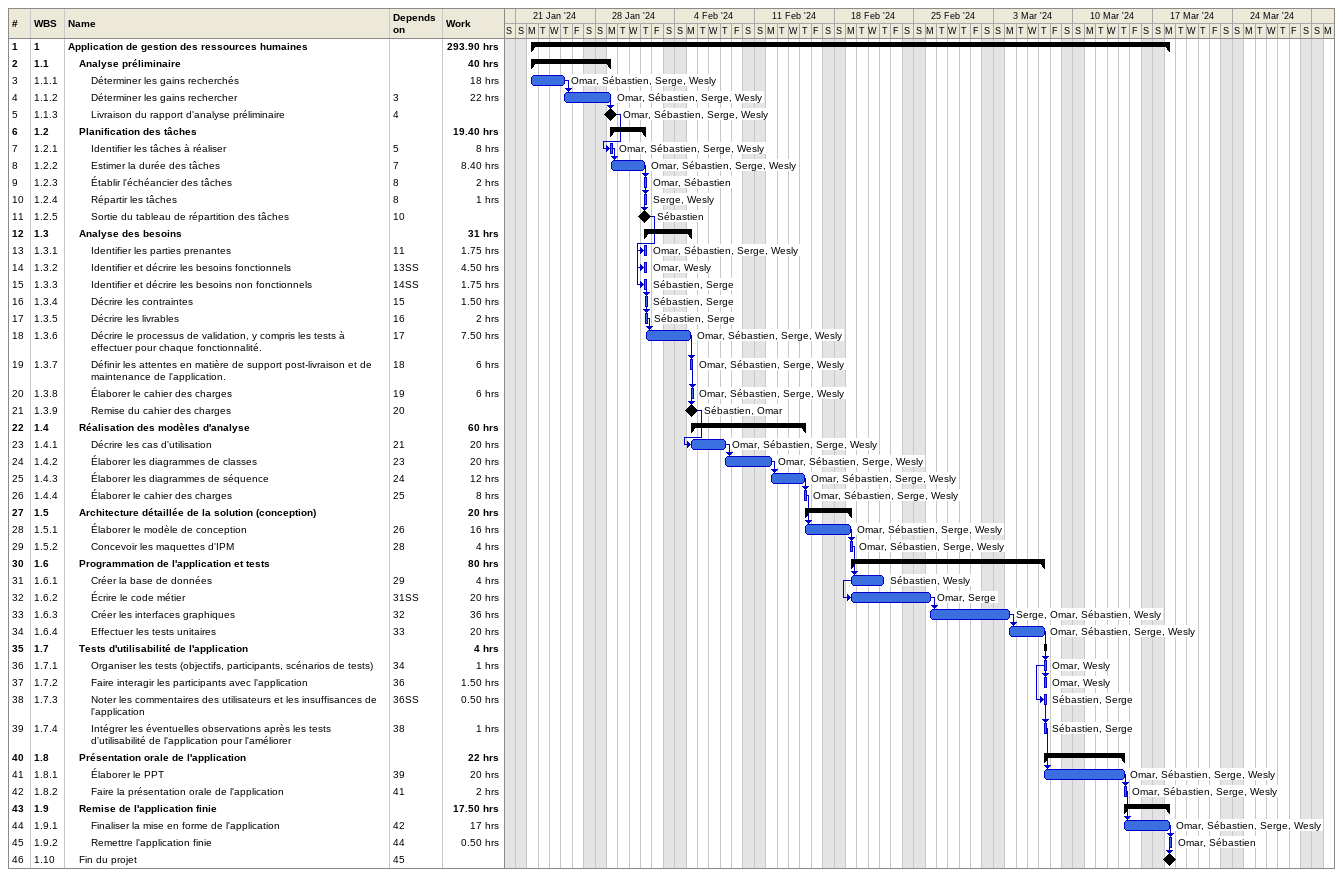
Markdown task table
| ID | WBS | Task | Start | Finish | Predecessors | Resources | Work (h) |
|---|---|---|---|---|---|---|---|
| 1 | 1 | **Application de gestion des ressources humaines** | 2024-01-22 | 2024-03-18 |  |  | 293.90 |
| 2 | 1.1 | **Analyse préliminaire** | 2024-01-22 | 2024-01-29 |  |  | 40 |
| 3 | 1.1.1 | Déterminer les gains recherchés | 2024-01-22 | 2024-01-25 |  | Omar, Sébastien, Serge, Wesly | 18 |
| 4 | 1.1.2 | Déterminer les gains rechercher | 2024-01-25 | 2024-01-29 | 3 | Omar, Sébastien, Serge, Wesly | 22 |
| 5 | 1.1.3 | Livraison du rapport d'analyse préliminaire (milestone) | 2024-01-29 | 2024-01-29 | 4 | Omar, Sébastien, Serge, Wesly |  |
| 6 | 1.2 | **Planification des tâches** | 2024-01-29 | 2024-02-01 |  |  | 19.40 |
| 7 | 1.2.1 | Identifier les tâches à réaliser | 2024-01-29 | 2024-01-29 | 5 | Omar, Sébastien, Serge, Wesly | 8 |
| 8 | 1.2.2 | Estimer la durée des tâches | 2024-01-29 | 2024-02-01 | 7 | Omar, Sébastien, Serge, Wesly | 8.40 |
| 9 | 1.2.3 | Établir l'échéancier des tâches | 2024-02-01 | 2024-02-01 | 8 | Omar, Sébastien | 2 |
| 10 | 1.2.4 | Répartir les tâches | 2024-02-01 | 2024-02-01 | 8 | Serge, Wesly | 1 |
| 11 | 1.2.5 | Sortie du tableau de répartition des tâches (milestone) | 2024-02-01 | 2024-02-01 | 10 | Sébastien |  |
| 12 | 1.3 | **Analyse des besoins** | 2024-02-01 | 2024-02-05 |  |  | 31 |
| 13 | 1.3.1 | Identifier les parties prenantes | 2024-02-01 | 2024-02-01 | 11 | Omar, Sébastien, Serge, Wesly | 1.75 |
| 14 | 1.3.2 | Identifier et décrire les besoins fonctionnels | 2024-02-01 | 2024-02-01 | 13SS | Omar, Wesly | 4.50 |
| 15 | 1.3.3 | Identifier et décrire les besoins non fonctionnels | 2024-02-01 | 2024-02-01 | 14SS | Sébastien, Serge | 1.75 |
| 16 | 1.3.4 | Décrire les contraintes | 2024-02-01 | 2024-02-01 | 15 | Sébastien, Serge | 1.50 |
| 17 | 1.3.5 | Décrire les livrables | 2024-02-01 | 2024-02-01 | 16 | Sébastien, Serge | 2 |
| 18 | 1.3.6 | Décrire le processus de validation, y compris les tests à effectuer pour chaque fonctionnalité. | 2024-02-01 | 2024-02-05 | 17 | Omar, Sébastien, Serge, Wesly | 7.50 |
| 19 | 1.3.7 | Définir les attentes en matière de support post-livraison et de maintenance de l'application. | 2024-02-05 | 2024-02-05 | 18 | Omar, Sébastien, Serge, Wesly | 6 |
| 20 | 1.3.8 | Élaborer le cahier des charges | 2024-02-05 | 2024-02-05 | 19 | Omar, Sébastien, Serge, Wesly | 6 |
| 21 | 1.3.9 | Remise du cahier des charges (milestone) | 2024-02-05 | 2024-02-05 | 20 | Sébastien, Omar |  |
| 22 | 1.4 | **Réalisation des modèles d'analyse** | 2024-02-05 | 2024-02-15 |  |  | 60 |
| 23 | 1.4.1 | Décrire les cas d'utilisation | 2024-02-05 | 2024-02-08 | 21 | Omar, Sébastien, Serge, Wesly | 20 |
| 24 | 1.4.2 | Élaborer les diagrammes de classes | 2024-02-08 | 2024-02-12 | 23 | Omar, Sébastien, Serge, Wesly | 20 |
| 25 | 1.4.3 | Élaborer les diagrammes de séquence | 2024-02-12 | 2024-02-15 | 24 | Omar, Sébastien, Serge, Wesly | 12 |
| 26 | 1.4.4 | Élaborer le cahier des charges | 2024-02-15 | 2024-02-15 | 25 | Omar, Sébastien, Serge, Wesly | 8 |
| 27 | 1.5 | **Architecture détaillée de la solution (conception)** | 2024-02-15 | 2024-02-19 |  |  | 20 |
| 28 | 1.5.1 | Élaborer le modèle de conception | 2024-02-15 | 2024-02-19 | 26 | Omar, Sébastien, Serge, Wesly | 16 |
| 29 | 1.5.2 | Concevoir les maquettes d'IPM | 2024-02-19 | 2024-02-19 | 28 | Omar, Sébastien, Serge, Wesly | 4 |
| 30 | 1.6 | **Programmation de l'application et tests** | 2024-02-19 | 2024-03-07 |  |  | 80 |
| 31 | 1.6.1 | Créer la base de données | 2024-02-19 | 2024-02-22 | 29 | Sébastien, Wesly | 4 |
| 32 | 1.6.2 | Écrire le code métier | 2024-02-19 | 2024-02-26 | 31SS | Omar, Serge | 20 |
| 33 | 1.6.3 | Créer les interfaces graphiques | 2024-02-26 | 2024-03-04 | 32 | Serge, Omar, Sébastien, Wesly | 36 |
| 34 | 1.6.4 | Effectuer les tests unitaires | 2024-03-04 | 2024-03-07 | 33 | Omar, Sébastien, Serge, Wesly | 20 |
| 35 | 1.7 | **Tests d'utilisabilité de l'application** | 2024-03-07 | 2024-03-07 |  |  | 4 |
| 36 | 1.7.1 | Organiser les tests (objectifs, participants, scénarios de tests) | 2024-03-07 | 2024-03-07 | 34 | Omar, Wesly | 1 |
| 37 | 1.7.2 | Faire interagir les participants avec l'application | 2024-03-07 | 2024-03-07 | 36 | Omar, Wesly | 1.50 |
| 38 | 1.7.3 | Noter les commentaires des utilisateurs et les insuffisances de l'application | 2024-03-07 | 2024-03-07 | 36SS | Sébastien, Serge | 0.50 |
| 39 | 1.7.4 | Intégrer les éventuelles observations après les tests d'utilisabilité de l'application pour l'améliorer | 2024-03-07 | 2024-03-07 | 38 | Sébastien, Serge | 1 |
| 40 | 1.8 | **Présentation orale de l'application** | 2024-03-07 | 2024-03-14 |  |  | 22 |
| 41 | 1.8.1 | Élaborer le PPT | 2024-03-07 | 2024-03-14 | 39 | Omar, Sébastien, Serge, Wesly | 20 |
| 42 | 1.8.2 | Faire la présentation orale de l'application | 2024-03-14 | 2024-03-14 | 41 | Omar, Sébastien, Serge, Wesly | 2 |
| 43 | 1.9 | **Remise de l'application finie** | 2024-03-14 | 2024-03-18 |  |  | 17.50 |
| 44 | 1.9.1 | Finaliser la mise en forme de l'application | 2024-03-14 | 2024-03-18 | 42 | Omar, Sébastien, Serge, Wesly | 17 |
| 45 | 1.9.2 | Remettre l'application finie | 2024-03-18 | 2024-03-18 | 44 | Omar, Sébastien | 0.50 |
| 46 | 1.10 | Fin du projet (milestone) | 2024-03-18 | 2024-03-18 | 45 |  |  |
